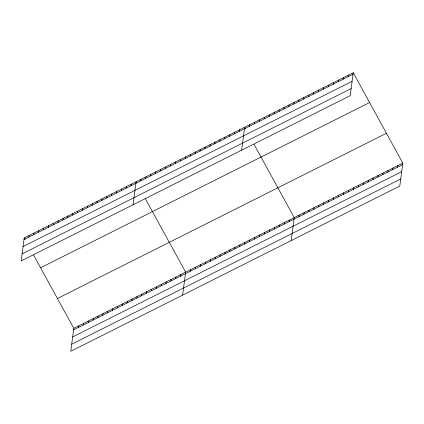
<?xml version="1.0" encoding="UTF-8"?>
<svg xmlns="http://www.w3.org/2000/svg" width="424" height="424" viewBox="0 0 424 424"><rect width="100%" height="100%" fill="white"/><g stroke="black" fill="none" stroke-linecap="round" stroke-linejoin="round"><path stroke-width="0.64" d="M24.221 237.954L21.2 260.908L350.208 95.67L353.229 72.716L24.221 237.954L25.101 239.555M28.885 237.053L29.086 235.511M33.745 234.61L33.947 233.073M38.611 232.167L38.812 230.63M43.476 229.723L43.677 228.186M48.336 227.28L48.537 225.743M53.201 224.837L53.403 223.3M58.067 222.393L58.268 220.856M62.927 219.95L63.128 218.413M67.792 217.512L67.994 215.97M72.658 215.069L72.859 213.532M77.518 212.625L77.719 211.088M82.383 210.182L82.585 208.645M87.243 207.739L87.45 206.202M33.57 254.999L73.792 328.33L70.771 351.284L399.779 186.046L402.8 163.092L353.229 72.716M92.109 205.296L92.31 203.758M78.456 327.423L78.657 325.886M96.974 202.852L97.175 201.315M83.321 324.98L83.523 323.443M101.834 200.409L102.041 198.872M88.181 322.537L88.383 321M106.7 197.971L106.901 196.429M93.047 320.099L93.248 318.556M111.565 195.528L111.766 193.985M97.912 317.656L98.114 316.119M116.425 193.084L116.632 191.547M102.772 315.212L102.974 313.675M121.291 190.641L121.492 189.104M107.638 312.769L107.839 311.232M126.156 188.198L126.357 186.661M112.498 310.326L112.705 308.789M131.016 185.754L131.223 184.217M117.363 307.882L117.565 306.345M133.062 204.728L136.083 181.774L136.666 182.839M122.229 305.439L122.43 303.902M140.816 180.836L141.017 179.294M127.089 302.996L127.295 301.459M145.75 178.356L145.951 176.819M131.954 300.558L132.156 299.015M150.684 175.875L150.891 174.338M136.82 298.114L137.021 296.577M155.624 173.4L155.825 171.858M141.68 295.671L141.886 294.134M160.558 170.92L160.76 169.383M146.545 293.228L146.746 291.691M165.493 168.439L165.694 166.902M151.41 290.784L151.612 289.248M170.427 165.964L170.628 164.422M156.271 288.341L156.477 286.804M175.361 163.484L175.562 161.947M161.136 285.898L161.337 284.361M180.295 161.003L180.502 159.466M166.001 283.455L166.203 281.918M185.23 158.528L185.436 156.991M170.861 281.017L171.068 279.474M190.169 156.048L190.371 154.511M175.727 278.573L175.928 277.031M195.104 153.567L195.305 152.031M180.592 276.13L180.794 274.593M200.038 151.092L200.239 149.555M182.633 295.104L185.654 272.15L145.432 198.819M204.972 148.612L205.174 147.075M190.387 271.206L190.593 269.669M209.907 146.132L210.108 144.595M195.326 268.731L195.528 267.189M214.841 143.657L215.048 142.119M200.261 266.251L200.462 264.714M219.78 141.176L219.982 139.639M205.195 263.77L205.396 262.233M224.715 138.696L224.916 137.159M210.129 261.295L210.331 259.753M229.649 136.221L229.85 134.684M215.063 258.815L215.265 257.278M234.583 133.74L234.785 132.203M219.998 256.334L220.204 254.798M239.518 131.26L239.719 129.723M224.932 253.859L225.139 252.317M241.632 150.202L244.653 127.248L245.533 128.843M229.872 251.379L230.073 249.842M249.386 126.304L249.593 124.767M234.806 248.899L235.007 247.362M254.326 123.824L254.527 122.287M239.74 246.424L239.942 244.881M259.26 121.349L259.462 119.812M244.674 243.943L244.876 242.406M264.194 118.868L264.396 117.331M249.609 241.463L249.81 239.926M269.129 116.393L269.33 114.851M254.543 238.988L254.75 237.451M274.063 113.913L274.264 112.376M259.477 236.507L259.684 234.97M278.997 111.433L279.204 109.895M264.417 234.027L264.618 232.49M283.932 108.957L284.138 107.415M269.351 231.552L269.553 230.015M288.871 106.477L289.073 104.94M274.286 229.071L274.487 227.534M293.806 103.997L294.007 102.46M279.22 226.591L279.421 225.054M298.74 101.522L298.941 99.979M284.154 224.116L284.356 222.579M303.674 99.041L303.876 97.504M289.089 221.635L289.295 220.098M308.608 96.561L308.81 95.024M291.209 240.572L294.23 217.618L254.003 144.287M313.543 94.086L313.749 92.543M298.962 216.68L299.164 215.143M318.477 91.605L318.684 90.068M303.897 214.2L304.098 212.663M323.417 89.125L323.618 87.588M308.831 211.719L309.032 210.182M328.351 86.65L328.552 85.107M313.765 209.244L313.967 207.707M333.285 84.169L333.487 82.632M318.7 206.764L318.901 205.227M338.219 81.689L338.421 80.152M323.634 204.283L323.841 202.746M343.154 79.214L343.355 77.672M328.574 201.808L328.775 200.271M348.088 76.733L348.295 75.196M333.508 199.328L333.709 197.791M338.442 196.847L338.644 195.31M343.376 194.372L343.578 192.835M348.311 191.892L348.512 190.355M353.245 189.417L353.452 187.874M358.179 186.936L358.386 185.399M363.119 184.456L363.32 182.919M368.053 181.981L368.255 180.439M372.988 179.5L373.189 177.963M377.922 177.02L378.123 175.483M382.856 174.545L383.058 173.003M387.79 172.065L387.997 170.528M392.73 169.584L392.931 168.047M397.664 167.109L397.866 165.567M24.02 239.491L353.028 74.253M23.087 246.561L352.095 81.323M22.133 253.844L351.136 88.605M40.582 267.777L369.585 102.539M57.436 298.507L386.439 133.268M73.792 328.33L402.8 163.092M73.591 329.867L402.599 164.629M72.663 336.937L401.666 171.694M71.704 344.214L400.707 178.976"/></g></svg>
